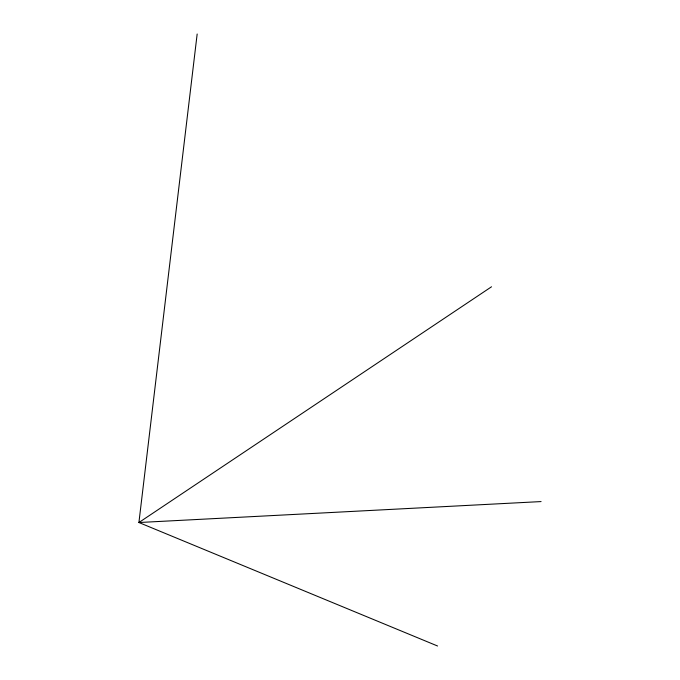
<?xml version="1.0" encoding="UTF-8"?>
<svg xmlns="http://www.w3.org/2000/svg" width="680" height="680" viewBox="0 0 680 680"><rect width="100%" height="100%" fill="white"/><g stroke="black" fill="none" stroke-linecap="round" stroke-linejoin="round"><path stroke-width="1.02" d="M197.166 34L138.916 522.52L437.571 646M491.529 286.781L138.916 522.52L541.085 501.577"/></g></svg>
